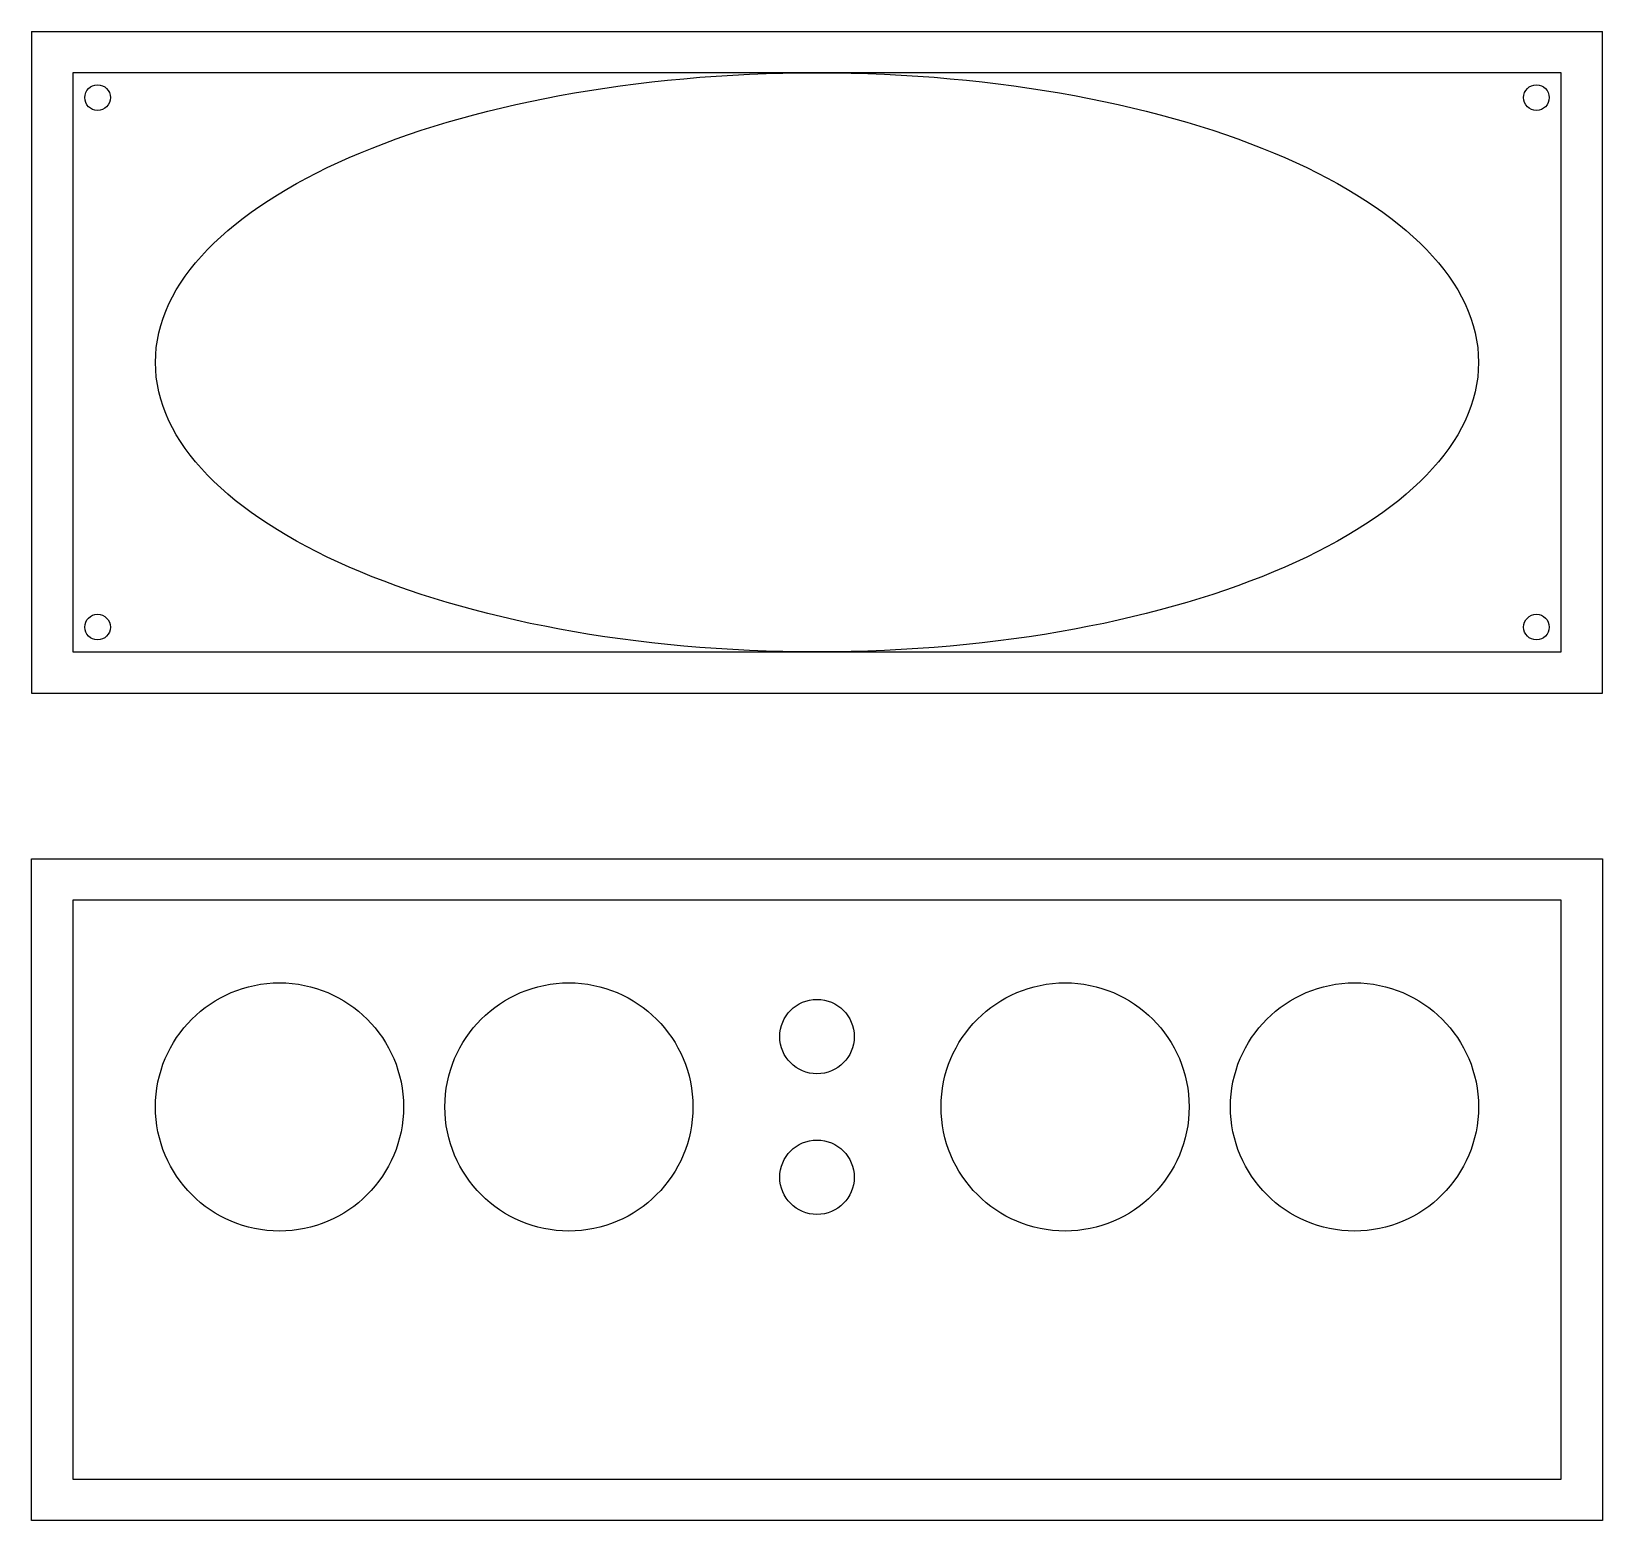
# Model space of a CAD drawing. Header units: millimetres. Extents: x -5 to 185, y -5 to 175.
import ezdxf

# ---------------------------------------------------------------- set-up
doc = ezdxf.new("R2010")
doc.units = ezdxf.units.MM
doc.layers.add('辅助', color=7, linetype='Continuous')

msp = doc.modelspace()

# ---------------------------------------------------------------- linework, layer by layer
for p, q in [((-5, 175), (-5, 95)), ((-5, 175), (185, 175)), ((185, 95), (185, 175)), ((180, 170), (0, 170)), ((0, 170), (0, 100)), ((180, 100), (180, 170)), ((0, 100), (180, 100)), ((-5, 95), (185, 95)), ((-5, -5), (-5, 75)), ((-5, 75), (0, 75)), ((0, 75), (180, 75)), ((185, 75), (185, -5)), ((180, 70), (0, 70)), ((0, 70), (0, 0)), ((180, 0), (180, 70)), ((0, 0), (180, 0)), ((185, -5), (-5, -5))]:
    msp.add_line(p, q)
for centre, radius in [((3, 167), 1.55), ((177, 167), 1.55), ((3, 103), 1.55), ((177, 103), 1.55), ((25, 45), 15), ((60, 45), 15), ((120, 45), 15), ((155, 45), 15), ((90, 53.5), 4.5), ((90, 36.5), 4.5)]:
    msp.add_circle(centre, radius)
at = {"color": 0}
msp.add_ellipse((90, 135), major_axis=(80, 0), ratio=0.4375, dxfattribs=at)
at = {"layer": '辅助'}
msp.add_line((180, 75), (185, 75), dxfattribs=at)

doc.saveas('drawing.dxf')
